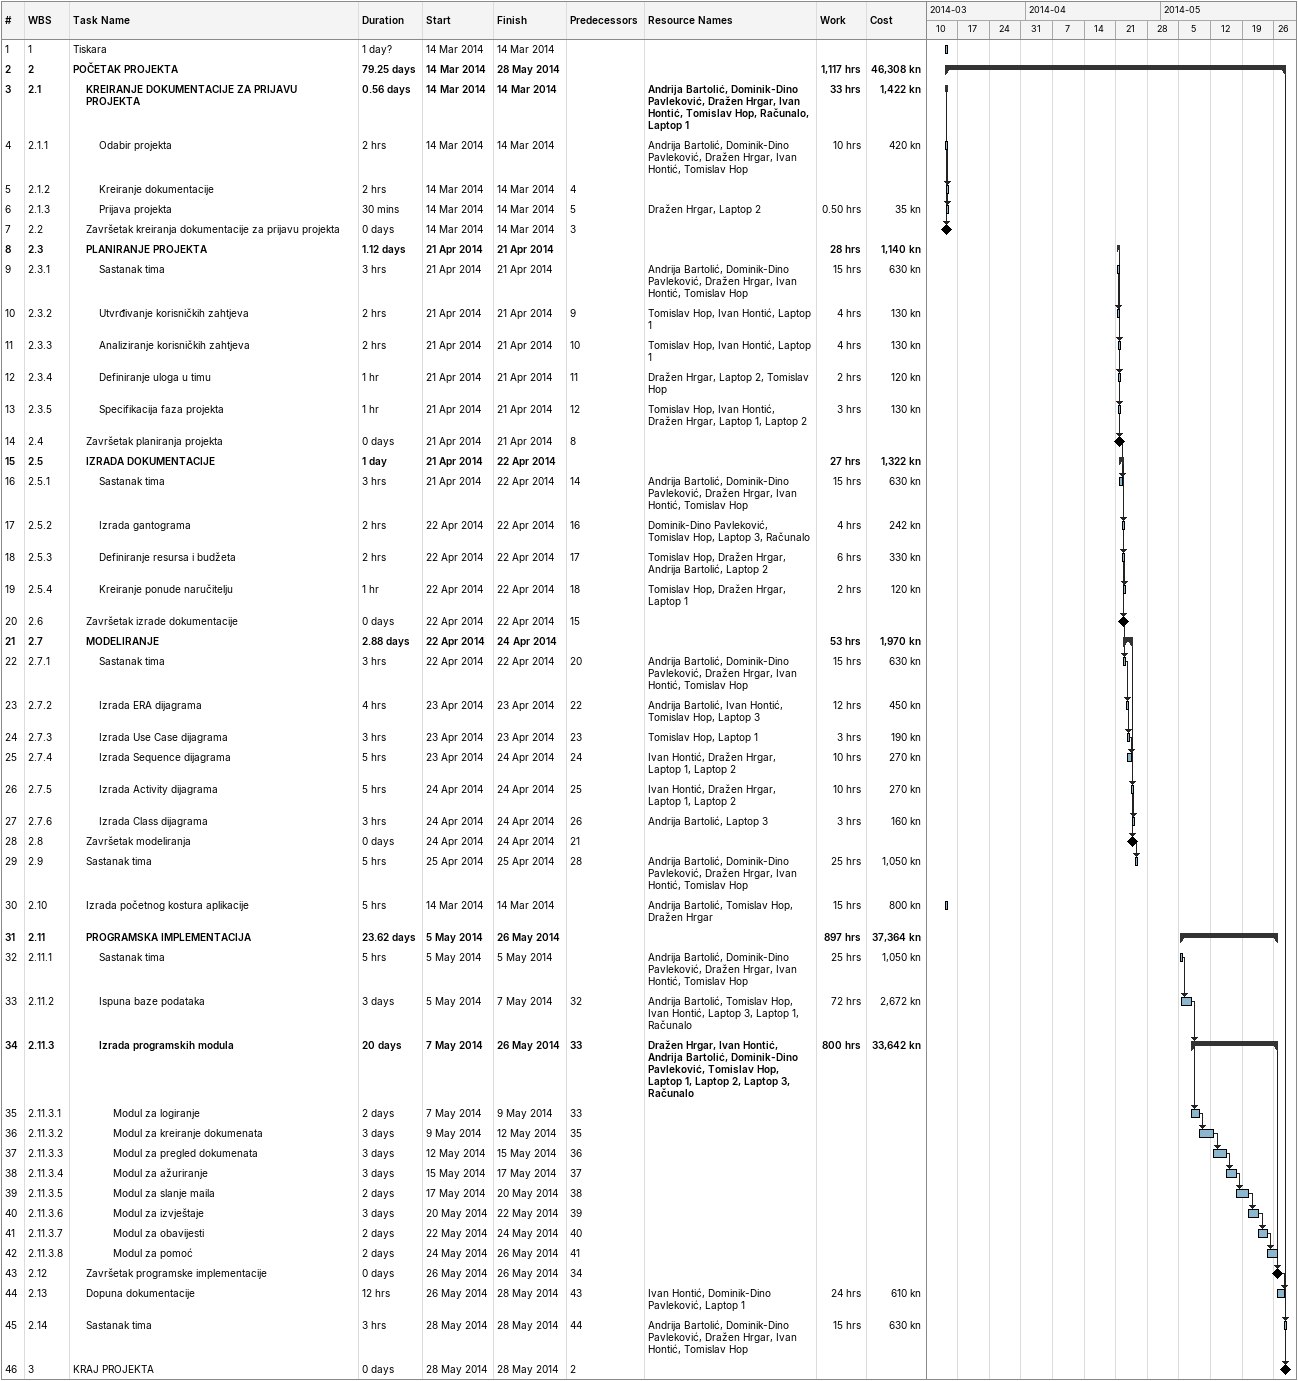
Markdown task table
| ID | WBS | Task | Duration | Start | Finish | Predecessors | Resources | Work (h) | Cost (kn) |
|---|---|---|---|---|---|---|---|---|---|
| 1 | 1 | Tiskara | 1d? | 2014-03-14 | 2014-03-14 |  |  |  |  |
| 2 | 2 | **POČETAK PROJEKTA** | 79.25d | 2014-03-14 | 2014-05-28 |  |  | 1117 | 46308 |
| 3 | 2.1 | **KREIRANJE DOKUMENTACIJE ZA PRIJAVU PROJEKTA** | 0.56d | 2014-03-14 | 2014-03-14 |  | Andrija Bartolić, Dominik-Dino Pavleković, Dražen Hrgar, Ivan Hontić, Tomislav Hop, Računalo, Laptop 1 | 33 | 1422 |
| 4 | 2.1.1 | Odabir projekta | 2h | 2014-03-14 | 2014-03-14 |  | Andrija Bartolić, Dominik-Dino Pavleković, Dražen Hrgar, Ivan Hontić, Tomislav Hop | 10 | 420 |
| 5 | 2.1.2 | Kreiranje dokumentacije | 2h | 2014-03-14 | 2014-03-14 | 4 |  |  |  |
| 6 | 2.1.3 | Prijava projekta | 30min | 2014-03-14 | 2014-03-14 | 5 | Dražen Hrgar, Laptop 2 | 0.50 | 35 |
| 7 | 2.2 | Završetak kreiranja dokumentacije za prijavu projekta | 0d | 2014-03-14 | 2014-03-14 | 3 |  |  |  |
| 8 | 2.3 | **PLANIRANJE PROJEKTA** | 1.12d | 2014-04-21 | 2014-04-21 |  |  | 28 | 1140 |
| 9 | 2.3.1 | Sastanak tima | 3h | 2014-04-21 | 2014-04-21 |  | Andrija Bartolić, Dominik-Dino Pavleković, Dražen Hrgar, Ivan Hontić, Tomislav Hop | 15 | 630 |
| 10 | 2.3.2 | Utvrđivanje korisničkih zahtjeva | 2h | 2014-04-21 | 2014-04-21 | 9 | Tomislav Hop, Ivan Hontić, Laptop 1 | 4 | 130 |
| 11 | 2.3.3 | Analiziranje korisničkih zahtjeva | 2h | 2014-04-21 | 2014-04-21 | 10 | Tomislav Hop, Ivan Hontić, Laptop 1 | 4 | 130 |
| 12 | 2.3.4 | Definiranje uloga u timu | 1h | 2014-04-21 | 2014-04-21 | 11 | Dražen Hrgar, Laptop 2, Tomislav Hop | 2 | 120 |
| 13 | 2.3.5 | Specifikacija faza projekta | 1h | 2014-04-21 | 2014-04-21 | 12 | Tomislav Hop, Ivan Hontić, Dražen Hrgar, Laptop 1, Laptop 2 | 3 | 130 |
| 14 | 2.4 | Završetak planiranja projekta | 0d | 2014-04-21 | 2014-04-21 | 8 |  |  |  |
| 15 | 2.5 | **IZRADA DOKUMENTACIJE** | 1d | 2014-04-21 | 2014-04-22 |  |  | 27 | 1322 |
| 16 | 2.5.1 | Sastanak tima | 3h | 2014-04-21 | 2014-04-22 | 14 | Andrija Bartolić, Dominik-Dino Pavleković, Dražen Hrgar, Ivan Hontić, Tomislav Hop | 15 | 630 |
| 17 | 2.5.2 | Izrada gantograma | 2h | 2014-04-22 | 2014-04-22 | 16 | Dominik-Dino Pavleković, Tomislav Hop, Laptop 3, Računalo | 4 | 242 |
| 18 | 2.5.3 | Definiranje resursa i budžeta | 2h | 2014-04-22 | 2014-04-22 | 17 | Tomislav Hop, Dražen Hrgar, Andrija Bartolić, Laptop 2 | 6 | 330 |
| 19 | 2.5.4 | Kreiranje ponude naručitelju | 1h | 2014-04-22 | 2014-04-22 | 18 | Tomislav Hop, Dražen Hrgar, Laptop 1 | 2 | 120 |
| 20 | 2.6 | Završetak izrade dokumentacije | 0d | 2014-04-22 | 2014-04-22 | 15 |  |  |  |
| 21 | 2.7 | **MODELIRANJE** | 2.88d | 2014-04-22 | 2014-04-24 |  |  | 53 | 1970 |
| 22 | 2.7.1 | Sastanak tima | 3h | 2014-04-22 | 2014-04-22 | 20 | Andrija Bartolić, Dominik-Dino Pavleković, Dražen Hrgar, Ivan Hontić, Tomislav Hop | 15 | 630 |
| 23 | 2.7.2 | Izrada ERA dijagrama | 4h | 2014-04-23 | 2014-04-23 | 22 | Andrija Bartolić, Ivan Hontić, Tomislav Hop, Laptop 3 | 12 | 450 |
| 24 | 2.7.3 | Izrada Use Case dijagrama | 3h | 2014-04-23 | 2014-04-23 | 23 | Tomislav Hop, Laptop 1 | 3 | 190 |
| 25 | 2.7.4 | Izrada Sequence dijagrama | 5h | 2014-04-23 | 2014-04-24 | 24 | Ivan Hontić, Dražen Hrgar, Laptop 1, Laptop 2 | 10 | 270 |
| 26 | 2.7.5 | Izrada Activity dijagrama | 5h | 2014-04-24 | 2014-04-24 | 25 | Ivan Hontić, Dražen Hrgar, Laptop 1, Laptop 2 | 10 | 270 |
| 27 | 2.7.6 | Izrada Class dijagrama | 3h | 2014-04-24 | 2014-04-24 | 26 | Andrija Bartolić, Laptop 3 | 3 | 160 |
| 28 | 2.8 | Završetak modeliranja | 0d | 2014-04-24 | 2014-04-24 | 21 |  |  |  |
| 29 | 2.9 | Sastanak tima | 5h | 2014-04-25 | 2014-04-25 | 28 | Andrija Bartolić, Dominik-Dino Pavleković, Dražen Hrgar, Ivan Hontić, Tomislav Hop | 25 | 1050 |
| 30 | 2.10 | Izrada početnog kostura aplikacije | 5h | 2014-03-14 | 2014-03-14 |  | Andrija Bartolić, Tomislav Hop, Dražen Hrgar | 15 | 800 |
| 31 | 2.11 | **PROGRAMSKA IMPLEMENTACIJA** | 23.62d | 2014-05-05 | 2014-05-26 |  |  | 897 | 37364 |
| 32 | 2.11.1 | Sastanak tima | 5h | 2014-05-05 | 2014-05-05 |  | Andrija Bartolić, Dominik-Dino Pavleković, Dražen Hrgar, Ivan Hontić, Tomislav Hop | 25 | 1050 |
| 33 | 2.11.2 | Ispuna baze podataka | 3d | 2014-05-05 | 2014-05-07 | 32 | Andrija Bartolić, Tomislav Hop, Ivan Hontić, Laptop 3, Laptop 1, Računalo | 72 | 2672 |
| 34 | 2.11.3 | **Izrada programskih modula** | 20d | 2014-05-07 | 2014-05-26 | 33 | Dražen Hrgar, Ivan Hontić, Andrija Bartolić, Dominik-Dino Pavleković, Tomislav Hop, Laptop 1, Laptop 2, Laptop 3, Računalo | 800 | 33642 |
| 35 | 2.11.3.1 | Modul za logiranje | 2d | 2014-05-07 | 2014-05-09 | 33 |  |  |  |
| 36 | 2.11.3.2 | Modul za kreiranje dokumenata | 3d | 2014-05-09 | 2014-05-12 | 35 |  |  |  |
| 37 | 2.11.3.3 | Modul za pregled dokumenata | 3d | 2014-05-12 | 2014-05-15 | 36 |  |  |  |
| 38 | 2.11.3.4 | Modul za ažuriranje | 3d | 2014-05-15 | 2014-05-17 | 37 |  |  |  |
| 39 | 2.11.3.5 | Modul za slanje maila | 2d | 2014-05-17 | 2014-05-20 | 38 |  |  |  |
| 40 | 2.11.3.6 | Modul za izvještaje | 3d | 2014-05-20 | 2014-05-22 | 39 |  |  |  |
| 41 | 2.11.3.7 | Modul za obavijesti | 2d | 2014-05-22 | 2014-05-24 | 40 |  |  |  |
| 42 | 2.11.3.8 | Modul za pomoć | 2d | 2014-05-24 | 2014-05-26 | 41 |  |  |  |
| 43 | 2.12 | Završetak programske implementacije | 0d | 2014-05-26 | 2014-05-26 | 34 |  |  |  |
| 44 | 2.13 | Dopuna dokumentacije | 12h | 2014-05-26 | 2014-05-28 | 43 | Ivan Hontić, Dominik-Dino Pavleković, Laptop 1 | 24 | 610 |
| 45 | 2.14 | Sastanak tima | 3h | 2014-05-28 | 2014-05-28 | 44 | Andrija Bartolić, Dominik-Dino Pavleković, Dražen Hrgar, Ivan Hontić, Tomislav Hop | 15 | 630 |
| 46 | 3 | KRAJ PROJEKTA | 0d | 2014-05-28 | 2014-05-28 | 2 |  |  |  |
